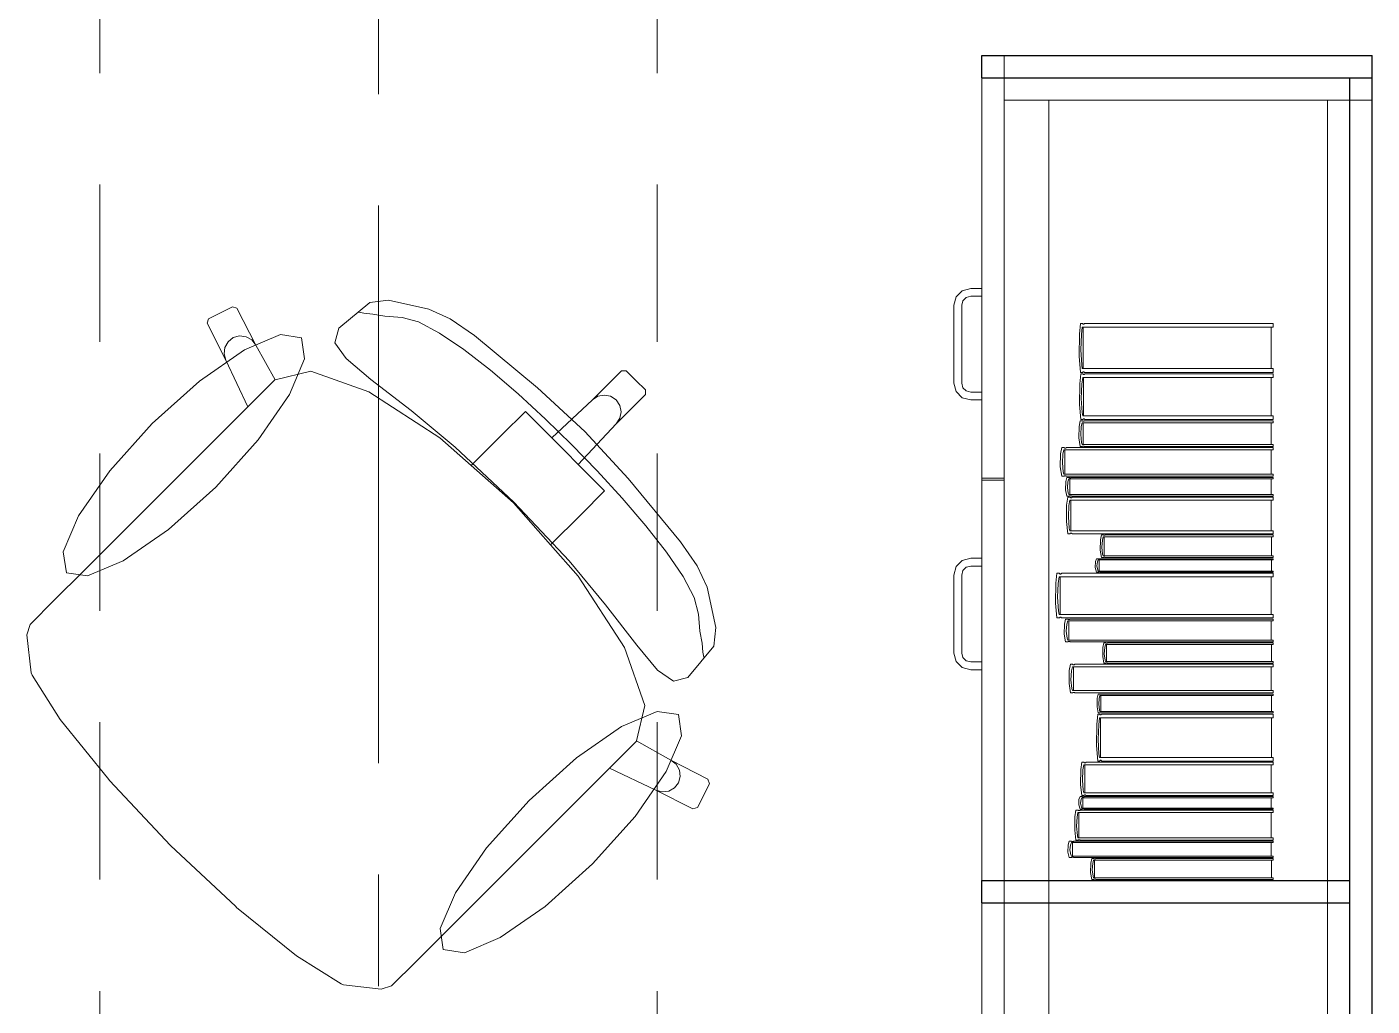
# Model space of a CAD drawing. Header units: inches. Extents: x -38 to 5698, y -33 to 92.
# Drawn here: x 222.005 to 223.211, y 35.632 to 36.51 of the extents above; entities that cross this region are included whole.
import ezdxf

# ---------------------------------------------------------------- set-up
doc = ezdxf.new("R2010")
doc.units = ezdxf.units.IN
doc.header["$MEASUREMENT"] = 0
doc.set_wipeout_variables(frame=1)
for name, pattern in [('Hidden Line', [0.195611, 0.141111, -0.0545]), ('Punto & Raya', [0.65, 0.5, -0.075, 0, -0.075]), ('Wipeout_Contour', [1, 0, -1])]:
    doc.linetypes.add(name, pattern=pattern)
for name, color, linetype in [('02 _ ARQ _ ALB _ Ejes Generales', 7, 'Continuous'), ('08 _ STR _ EXT _ 09 Vigas', 7, 'Continuous'), ('Interior - Mobiliario', 7, 'Continuous')]:
    doc.layers.add(name, color=color, linetype=linetype)

msp = doc.modelspace()

# ---------------------------------------------------------------- linework, layer by layer
at = {"layer": '02 _ ARQ _ ALB _ Ejes Generales', "color": 252, "linetype": 'Punto & Raya', "lineweight": 13}
msp.add_line((222.32, 3.05), (222.32, 44.9), dxfattribs=at)
at = {"layer": '08 _ STR _ EXT _ 09 Vigas', "color": 251, "linetype": 'Hidden Line', "lineweight": 13}
for p, q in [((222.07, 30.2), (222.07, 39.4)), ((222.57, 30.2), (222.57, 39.4))]:
    msp.add_line(p, q, dxfattribs=at)
at = {"layer": 'Interior - Mobiliario', "color": 175, "linetype": 'Continuous', "lineweight": 13}
for p, q in [((223.1911, 36.4647), (222.8811, 36.4647)), ((222.8811, 36.4647), (222.8811, 35.0047)), ((223.1911, 35.0047), (223.1911, 36.4647)), ((222.9211, 36.4447), (222.8811, 36.4447)), ((223.1711, 36.4447), (222.9211, 36.4447)), ((222.8361, 36.2607), (222.8381, 36.2682)), ((222.8381, 36.2682), (222.8436, 36.2737)), ((222.8436, 36.2737), (222.8511, 36.2757)), ((222.8471, 36.2676), (222.8442, 36.2647)), ((222.8511, 36.2687), (222.8471, 36.2676)), ((222.8511, 36.2757), (222.8611, 36.2757)), ((222.8611, 36.2687), (222.8511, 36.2687)), ((222.8611, 36.2757), (222.8611, 36.2687)), ((222.1676, 36.2486), (222.1889, 36.2594)), ((222.1889, 36.2594), (222.193, 36.258)), ((222.193, 36.258), (222.21, 36.2249)), ((222.2843, 36.24), (222.3122, 36.2632)), ((222.3122, 36.2632), (222.329, 36.2651)), ((222.329, 36.2651), (222.3651, 36.2573)), ((222.3651, 36.2573), (222.3843, 36.2484)), ((222.8361, 36.1907), (222.8361, 36.2607)), ((222.8442, 36.2647), (222.8431, 36.2607)), ((222.8431, 36.2607), (222.8431, 36.1907)), ((222.1663, 36.2445), (222.1676, 36.2486)), ((222.1832, 36.2114), (222.1663, 36.2445)), ((222.3069, 36.2536), (222.3024, 36.2544)), ((222.315, 36.2528), (222.3069, 36.2536)), ((222.3257, 36.2508), (222.315, 36.2528)), ((222.3411, 36.2496), (222.3257, 36.2508)), ((222.3559, 36.2457), (222.3411, 36.2496)), ((222.3747, 36.2357), (222.3559, 36.2457)), ((222.3843, 36.2484), (222.406, 36.2335)), ((222.9495, 36.2444), (222.9486, 36.2348)), ((222.9514, 36.2444), (222.9495, 36.2444)), ((222.9515, 36.2443), (222.9514, 36.2444)), ((222.9517, 36.244), (222.9515, 36.2443)), ((222.9519, 36.2438), (222.9517, 36.244)), ((222.9522, 36.2437), (222.9519, 36.2438)), ((222.9524, 36.2437), (222.9522, 36.2437)), ((222.9527, 36.2438), (222.9524, 36.2437)), ((222.9529, 36.244), (222.9527, 36.2438)), ((222.9532, 36.2442), (222.9529, 36.244)), ((222.9533, 36.2444), (222.9532, 36.2442)), ((223.1225, 36.2444), (222.9533, 36.2444)), ((223.1225, 36.2409), (223.1225, 36.2444)), ((222.1851, 36.228), (222.1897, 36.2316)), ((222.1897, 36.2316), (222.1954, 36.2332)), ((222.1954, 36.2332), (222.2012, 36.2324)), ((222.2012, 36.2324), (222.2063, 36.2296)), ((222.2809, 36.2271), (222.2843, 36.24)), ((222.3965, 36.2209), (222.3747, 36.2357)), ((222.406, 36.2335), (222.4627, 36.1866)), ((222.9486, 36.2348), (222.9483, 36.215)), ((222.95, 36.2207), (222.9504, 36.2343)), ((222.9504, 36.2343), (222.9512, 36.2409)), ((222.9512, 36.2409), (223.1225, 36.2409)), ((222.9521, 36.2409), (222.9521, 36.2038)), ((223.1207, 36.2038), (223.1207, 36.2409)), ((222.1816, 36.2171), (222.1823, 36.2229)), ((222.1823, 36.2229), (222.1851, 36.228)), ((222.2063, 36.2296), (222.21, 36.2249)), ((222.21, 36.2249), (222.2273, 36.1939)), ((222.2909, 36.2128), (222.2809, 36.2271)), ((222.4203, 36.2023), (222.3965, 36.2209)), ((222.9507, 36.2071), (222.95, 36.2207)), ((222.1832, 36.2114), (222.1816, 36.2171)), ((222.2028, 36.1697), (222.1832, 36.2114)), ((222.3132, 36.1942), (222.2909, 36.2128)), ((222.9483, 36.215), (222.9495, 36.2003)), ((222.9512, 36.2038), (222.9507, 36.2071)), ((222.2273, 36.1939), (222.2592, 36.2014)), ((222.2592, 36.2014), (222.3112, 36.183)), ((222.4451, 36.1811), (222.4203, 36.2023)), ((222.5118, 36.1758), (222.5379, 36.2019)), ((222.5379, 36.2019), (222.5422, 36.2019)), ((222.5422, 36.2019), (222.5507, 36.1933)), ((222.9498, 36.1993), (222.9489, 36.1902)), ((222.9495, 36.2003), (222.9514, 36.2003)), ((222.9517, 36.1993), (222.9498, 36.1993)), ((222.9508, 36.1898), (222.9516, 36.196)), ((223.1225, 36.2038), (222.9512, 36.2038)), ((222.9514, 36.2003), (222.9515, 36.2005)), ((222.9515, 36.2005), (222.9517, 36.2007)), ((222.9516, 36.196), (223.1225, 36.196)), ((222.9517, 36.2007), (222.952, 36.2009)), ((222.9518, 36.1991), (222.9517, 36.1993)), ((222.952, 36.1988), (222.9518, 36.1991)), ((222.952, 36.2009), (222.9522, 36.201)), ((222.9523, 36.1987), (222.952, 36.1988)), ((222.9522, 36.201), (222.9525, 36.201)), ((222.9525, 36.1986), (222.9523, 36.1987)), ((222.9524, 36.196), (222.9524, 36.1614)), ((222.9525, 36.201), (222.9527, 36.2009)), ((222.9528, 36.1986), (222.9525, 36.1986)), ((222.9527, 36.2009), (222.953, 36.2007)), ((222.953, 36.1986), (222.9528, 36.1986)), ((222.953, 36.2007), (222.9532, 36.2004)), ((222.9533, 36.1988), (222.953, 36.1986)), ((222.9532, 36.2004), (222.9533, 36.2003)), ((222.9533, 36.2003), (223.1225, 36.2003)), ((222.9535, 36.199), (222.9533, 36.1988)), ((222.9536, 36.1993), (222.9535, 36.199)), ((223.1225, 36.1993), (222.9536, 36.1993)), ((223.1207, 36.1614), (223.1207, 36.196)), ((223.1225, 36.2003), (223.1225, 36.2038)), ((223.1225, 36.196), (223.1225, 36.1993)), ((222.227, 36.1939), (222.2028, 36.1697)), ((222.227, 36.1939), (222.2273, 36.1939)), ((222.3112, 36.183), (222.375, 36.1417)), ((222.3494, 36.1663), (222.3132, 36.1942)), ((222.4627, 36.1866), (222.5049, 36.1475)), ((222.5593, 36.1848), (222.5507, 36.1933)), ((222.5593, 36.1805), (222.5593, 36.1848)), ((222.8381, 36.1832), (222.8361, 36.1907)), ((222.8436, 36.1777), (222.8381, 36.1832)), ((222.8431, 36.1907), (222.8442, 36.1867)), ((222.8442, 36.1867), (222.8471, 36.1838)), ((222.8471, 36.1838), (222.8511, 36.1827)), ((222.8511, 36.1827), (222.8611, 36.1827)), ((222.8611, 36.1827), (222.8611, 36.1757)), ((222.9489, 36.1902), (222.9487, 36.1718)), ((222.9503, 36.1771), (222.9508, 36.1898)), ((222.4697, 36.1586), (222.4451, 36.1811)), ((222.4753, 36.1418), (222.5118, 36.1758)), ((222.5118, 36.1758), (222.5167, 36.179)), ((222.5167, 36.179), (222.5224, 36.1801)), ((222.5224, 36.1801), (222.5282, 36.179)), ((222.5282, 36.179), (222.5331, 36.1757)), ((222.5364, 36.1708), (222.5331, 36.1757)), ((222.5332, 36.1544), (222.5593, 36.1805)), ((222.5375, 36.165), (222.5364, 36.1708)), ((222.8511, 36.1757), (222.8436, 36.1777)), ((222.8611, 36.1757), (222.8511, 36.1757)), ((222.9487, 36.1718), (222.9498, 36.1581)), ((222.9511, 36.1645), (222.9503, 36.1771)), ((222.055, 36.0218), (222.2028, 36.1697)), ((222.3887, 36.1335), (222.3494, 36.1663)), ((222.4305, 36.1443), (222.4517, 36.1654)), ((222.4517, 36.1654), (222.4753, 36.1418)), ((222.4932, 36.1358), (222.4697, 36.1586)), ((222.5332, 36.1544), (222.5364, 36.1593)), ((222.5364, 36.1593), (222.5375, 36.165)), ((222.9516, 36.1614), (222.9511, 36.1645)), ((223.1225, 36.1614), (222.9516, 36.1614)), ((222.9519, 36.1583), (222.9521, 36.1586)), ((222.9521, 36.1586), (222.9523, 36.1587)), ((222.9523, 36.1587), (222.9526, 36.1588)), ((222.9526, 36.1588), (222.9528, 36.1588)), ((222.9528, 36.1588), (222.9531, 36.1587)), ((222.9531, 36.1587), (222.9533, 36.1585)), ((222.9533, 36.1585), (222.9535, 36.1583)), ((223.1225, 36.1581), (223.1225, 36.1614)), ((222.4992, 36.1179), (222.5332, 36.1544)), ((222.544, 36.1053), (222.5049, 36.1475)), ((222.9483, 36.152), (222.9481, 36.1417)), ((222.9493, 36.1571), (222.9483, 36.152)), ((222.9511, 36.1571), (222.9493, 36.1571)), ((222.9498, 36.1581), (222.9517, 36.1581)), ((222.9498, 36.1447), (222.9502, 36.1518)), ((222.9502, 36.1518), (222.951, 36.1553)), ((222.951, 36.1553), (223.1225, 36.1553)), ((222.9512, 36.157), (222.9511, 36.1571)), ((222.9515, 36.1569), (222.9512, 36.157)), ((222.9517, 36.1568), (222.9515, 36.1569)), ((222.9517, 36.1581), (222.9519, 36.1583)), ((222.9519, 36.1567), (222.9517, 36.1568)), ((222.9522, 36.1567), (222.9519, 36.1567)), ((222.9519, 36.1553), (222.9519, 36.1359)), ((222.9525, 36.1568), (222.9522, 36.1567)), ((222.9527, 36.1568), (222.9525, 36.1568)), ((222.9529, 36.157), (222.9527, 36.1568)), ((222.9531, 36.1571), (222.9529, 36.157)), ((223.1225, 36.1571), (222.9531, 36.1571)), ((222.9535, 36.1583), (222.9536, 36.1581)), ((222.9536, 36.1581), (223.1225, 36.1581)), ((223.1207, 36.1359), (223.1207, 36.1553)), ((223.1225, 36.1553), (223.1225, 36.1571)), ((222.375, 36.1417), (222.4032, 36.1169)), ((222.4032, 36.1169), (222.4305, 36.1443)), ((222.4753, 36.1418), (222.4873, 36.1299)), ((222.4932, 36.1358), (222.516, 36.1123)), ((222.9481, 36.1417), (222.9493, 36.134)), ((222.9505, 36.1376), (222.9498, 36.1447)), ((222.951, 36.1359), (222.9505, 36.1376)), ((223.1225, 36.1359), (222.951, 36.1359)), ((222.9513, 36.1341), (222.9515, 36.1343)), ((222.9515, 36.1343), (222.9517, 36.1344)), ((222.9517, 36.1344), (222.952, 36.1344)), ((222.952, 36.1344), (222.9523, 36.1344)), ((222.9523, 36.1344), (222.9525, 36.1343)), ((222.9525, 36.1343), (222.9527, 36.1342)), ((222.9527, 36.1342), (222.953, 36.1341)), ((223.1225, 36.134), (223.1225, 36.1359)), ((222.4415, 36.0841), (222.3887, 36.1335)), ((222.4992, 36.1179), (222.4873, 36.1299)), ((222.9317, 36.1274), (222.9315, 36.1158)), ((222.9328, 36.133), (222.9317, 36.1274)), ((222.9348, 36.133), (222.9328, 36.133)), ((222.9333, 36.1192), (222.9338, 36.1271)), ((222.9338, 36.1271), (222.9347, 36.1309)), ((222.9347, 36.1309), (223.1225, 36.1309)), ((222.9349, 36.1329), (222.9348, 36.133)), ((222.9352, 36.1328), (222.9349, 36.1329)), ((222.9354, 36.1326), (222.9352, 36.1328)), ((222.9357, 36.1326), (222.9354, 36.1326)), ((222.9356, 36.1309), (222.9356, 36.1093)), ((222.936, 36.1326), (222.9357, 36.1326)), ((222.9363, 36.1326), (222.936, 36.1326)), ((222.9365, 36.1327), (222.9363, 36.1326)), ((222.9368, 36.1329), (222.9365, 36.1327)), ((222.9369, 36.133), (222.9368, 36.1329)), ((223.1225, 36.133), (222.9369, 36.133)), ((222.9493, 36.134), (222.9511, 36.134)), ((222.9511, 36.134), (222.9513, 36.1341)), ((222.953, 36.1341), (222.9531, 36.134)), ((222.9531, 36.134), (223.1225, 36.134)), ((223.1206, 36.1093), (223.1206, 36.1309)), ((223.1225, 36.1309), (223.1225, 36.133)), ((222.4032, 36.1169), (222.441, 36.0836)), ((222.5228, 36.0943), (222.4992, 36.1179)), ((222.516, 36.1123), (222.5386, 36.0877)), ((222.9315, 36.1158), (222.9328, 36.1073)), ((222.9341, 36.1113), (222.9333, 36.1192)), ((222.9347, 36.1093), (222.9341, 36.1113)), ((222.5909, 36.0486), (222.544, 36.1053)), ((222.8611, 36.1057), (222.8811, 36.1057)), ((222.8611, 36.1037), (222.8811, 36.1037)), ((222.9328, 36.1073), (222.9348, 36.1073)), ((223.1225, 36.1093), (222.9347, 36.1093)), ((222.9348, 36.1073), (222.935, 36.1074)), ((222.935, 36.1074), (222.9352, 36.1076)), ((222.9352, 36.1076), (222.9355, 36.1076)), ((222.9355, 36.1076), (222.9358, 36.1077)), ((222.9358, 36.1077), (222.936, 36.1077)), ((222.936, 36.1077), (222.9363, 36.1076)), ((222.9363, 36.1026), (222.9361, 36.0951)), ((222.9363, 36.1076), (222.9366, 36.1075)), ((222.9373, 36.1063), (222.9363, 36.1026)), ((222.9366, 36.1075), (222.9368, 36.1074)), ((222.9368, 36.1074), (222.9369, 36.1073)), ((222.9369, 36.1073), (223.1225, 36.1073)), ((222.9393, 36.1063), (222.9373, 36.1063)), ((222.9378, 36.0973), (222.9383, 36.1024)), ((222.9383, 36.1024), (222.9392, 36.1049)), ((222.9392, 36.1049), (223.1225, 36.1049)), ((222.9394, 36.1062), (222.9393, 36.1063)), ((222.9397, 36.1061), (222.9394, 36.1062)), ((222.9399, 36.106), (222.9397, 36.1061)), ((222.9402, 36.106), (222.9399, 36.106)), ((222.9401, 36.1049), (222.9401, 36.0908)), ((222.9405, 36.106), (222.9402, 36.106)), ((222.9407, 36.106), (222.9405, 36.106)), ((222.941, 36.1061), (222.9407, 36.106)), ((222.9412, 36.1062), (222.941, 36.1061)), ((222.9414, 36.1063), (222.9412, 36.1062)), ((223.1225, 36.1063), (222.9414, 36.1063)), ((223.1206, 36.0908), (223.1206, 36.1049)), ((223.1225, 36.1073), (223.1225, 36.1093)), ((223.1225, 36.1049), (223.1225, 36.1063)), ((222.5017, 36.0731), (222.5228, 36.0943)), ((222.5386, 36.0877), (222.5597, 36.0629)), ((222.9361, 36.0951), (222.9373, 36.0895)), ((222.9381, 36.0885), (222.9371, 36.0813)), ((222.9373, 36.0895), (222.9393, 36.0895)), ((222.9386, 36.0921), (222.9378, 36.0973)), ((222.9401, 36.0885), (222.9381, 36.0885)), ((222.9392, 36.0908), (222.9386, 36.0921)), ((223.1225, 36.0908), (222.9392, 36.0908)), ((222.9393, 36.0895), (222.9395, 36.0896)), ((222.9395, 36.0896), (222.9397, 36.0897)), ((222.9397, 36.0897), (222.94, 36.0897)), ((222.94, 36.0897), (222.9402, 36.0898)), ((222.9402, 36.0884), (222.9401, 36.0885)), ((222.9402, 36.0898), (222.9405, 36.0898)), ((222.9405, 36.0882), (222.9402, 36.0884)), ((222.9405, 36.0898), (222.9408, 36.0897)), ((222.9407, 36.088), (222.9405, 36.0882)), ((222.941, 36.088), (222.9407, 36.088)), ((222.9408, 36.0897), (222.941, 36.0897)), ((222.941, 36.0897), (222.9413, 36.0896)), ((222.9413, 36.088), (222.941, 36.088)), ((222.9413, 36.0896), (222.9414, 36.0895)), ((222.9415, 36.088), (222.9413, 36.088)), ((222.9414, 36.0895), (223.1225, 36.0895)), ((222.9418, 36.0881), (222.9415, 36.088)), ((222.942, 36.0883), (222.9418, 36.0881)), ((222.9422, 36.0885), (222.942, 36.0883)), ((223.1225, 36.0885), (222.9422, 36.0885)), ((223.1225, 36.0895), (223.1225, 36.0908)), ((223.1225, 36.0859), (223.1225, 36.0885)), ((222.4743, 36.0457), (222.441, 36.0836)), ((222.4415, 36.0841), (222.4909, 36.0313)), ((222.9371, 36.0813), (222.9369, 36.0666)), ((222.9387, 36.0709), (222.9391, 36.081)), ((222.9391, 36.081), (222.94, 36.0859)), ((222.94, 36.0859), (223.1225, 36.0859)), ((222.9409, 36.0859), (222.9409, 36.0583)), ((223.1206, 36.0583), (223.1206, 36.0859)), ((222.4743, 36.0457), (222.5017, 36.0731)), ((222.5597, 36.0629), (222.5783, 36.0391)), ((222.9369, 36.0666), (222.9381, 36.0557)), ((222.9394, 36.0608), (222.9387, 36.0709)), ((222.9381, 36.0557), (222.9401, 36.0557)), ((222.94, 36.0583), (222.9394, 36.0608)), ((223.1225, 36.0583), (222.94, 36.0583)), ((222.9401, 36.0557), (222.9403, 36.0559)), ((222.9403, 36.0559), (222.9405, 36.0561)), ((222.9405, 36.0561), (222.9408, 36.0562)), ((222.9408, 36.0562), (222.941, 36.0563)), ((222.941, 36.0563), (222.9413, 36.0562)), ((222.9413, 36.0562), (222.9416, 36.0562)), ((222.9416, 36.0562), (222.9418, 36.056)), ((222.9418, 36.056), (222.9421, 36.0558)), ((222.9421, 36.0558), (222.9422, 36.0557)), ((222.9422, 36.0557), (223.1225, 36.0557)), ((222.9675, 36.0502), (222.9673, 36.0411)), ((222.9684, 36.0547), (222.9675, 36.0502)), ((222.97, 36.0547), (222.9684, 36.0547)), ((222.9688, 36.0437), (222.9692, 36.05)), ((222.9692, 36.05), (222.9699, 36.0531)), ((222.9699, 36.0531), (223.1225, 36.0531)), ((222.9701, 36.0546), (222.97, 36.0547)), ((222.9703, 36.0545), (222.9701, 36.0546)), ((222.9705, 36.0544), (222.9703, 36.0545)), ((222.9707, 36.0544), (222.9705, 36.0544)), ((222.971, 36.0544), (222.9707, 36.0544)), ((222.9707, 36.0531), (222.9707, 36.036)), ((222.9712, 36.0544), (222.971, 36.0544)), ((222.9714, 36.0545), (222.9712, 36.0544)), ((222.9716, 36.0546), (222.9714, 36.0545)), ((222.9717, 36.0547), (222.9716, 36.0546)), ((223.1225, 36.0547), (222.9717, 36.0547)), ((223.1209, 36.036), (223.1209, 36.0531)), ((223.1225, 36.0557), (223.1225, 36.0583)), ((223.1225, 36.0531), (223.1225, 36.0547)), ((222.4991, 36.0176), (222.4743, 36.0457)), ((222.5783, 36.0391), (222.5931, 36.0173)), ((222.6058, 36.0269), (222.5909, 36.0486)), ((222.9673, 36.0411), (222.9684, 36.0343)), ((222.9694, 36.0375), (222.9688, 36.0437)), ((222.4909, 36.0313), (222.5237, 35.992)), ((222.6147, 36.0077), (222.6058, 36.0269)), ((222.8381, 36.0262), (222.8361, 36.0187)), ((222.8436, 36.0317), (222.8381, 36.0262)), ((222.8511, 36.0337), (222.8436, 36.0317)), ((222.8442, 36.0227), (222.8471, 36.0256)), ((222.8471, 36.0256), (222.8511, 36.0267)), ((222.8611, 36.0337), (222.8511, 36.0337)), ((222.8511, 36.0267), (222.8611, 36.0267)), ((222.8611, 36.0267), (222.8611, 36.0337)), ((222.963, 36.0307), (222.9628, 36.0253)), ((222.9638, 36.0333), (222.963, 36.0307)), ((222.9656, 36.0333), (222.9638, 36.0333)), ((222.9643, 36.0269), (222.9647, 36.0306)), ((222.965, 36.0232), (222.9643, 36.0269)), ((222.9647, 36.0306), (222.9654, 36.0324)), ((222.9654, 36.0324), (223.1225, 36.0324)), ((222.9657, 36.0333), (222.9656, 36.0333)), ((222.9659, 36.0332), (222.9657, 36.0333)), ((222.9661, 36.0332), (222.9659, 36.0332)), ((222.9663, 36.0331), (222.9661, 36.0332)), ((222.9662, 36.0324), (222.9662, 36.0222)), ((222.9665, 36.0331), (222.9663, 36.0331)), ((222.9668, 36.0331), (222.9665, 36.0331)), ((222.967, 36.0332), (222.9668, 36.0331)), ((222.9672, 36.0333), (222.967, 36.0332)), ((222.9673, 36.0333), (222.9672, 36.0333)), ((223.1225, 36.0333), (222.9673, 36.0333)), ((222.9684, 36.0343), (222.97, 36.0343)), ((222.9699, 36.036), (222.9694, 36.0375)), ((223.1225, 36.036), (222.9699, 36.036)), ((222.97, 36.0343), (222.9702, 36.0344)), ((222.9702, 36.0344), (222.9704, 36.0345)), ((222.9704, 36.0345), (222.9706, 36.0346)), ((222.9706, 36.0346), (222.9708, 36.0347)), ((222.9708, 36.0347), (222.971, 36.0347)), ((222.971, 36.0347), (222.9712, 36.0346)), ((222.9712, 36.0346), (222.9715, 36.0345)), ((222.9715, 36.0345), (222.9716, 36.0344)), ((222.9716, 36.0344), (222.9717, 36.0343)), ((222.9717, 36.0343), (223.1225, 36.0343)), ((223.1209, 36.0222), (223.1209, 36.0324)), ((223.1225, 36.0343), (223.1225, 36.036)), ((223.1225, 36.0324), (223.1225, 36.0333)), ((222.0295, 35.9963), (222.055, 36.0218)), ((222.5405, 35.9538), (222.4991, 36.0176)), ((222.5931, 36.0173), (222.6031, 35.9985)), ((222.8361, 36.0187), (222.8361, 35.9487)), ((222.8431, 36.0187), (222.8442, 36.0227)), ((222.8431, 35.9487), (222.8431, 36.0187)), ((222.9285, 36.0203), (222.9274, 36.0115)), ((222.9306, 36.0203), (222.9285, 36.0203)), ((222.9295, 36.0111), (222.9304, 36.0171)), ((222.9304, 36.0171), (223.1225, 36.0171)), ((222.9307, 36.0201), (222.9306, 36.0203)), ((222.9309, 36.0199), (222.9307, 36.0201)), ((222.9312, 36.0197), (222.9309, 36.0199)), ((222.9315, 36.0196), (222.9312, 36.0197)), ((222.9314, 36.0171), (222.9314, 35.9834)), ((222.9317, 36.0196), (222.9315, 36.0196)), ((222.932, 36.0197), (222.9317, 36.0196)), ((222.9323, 36.0198), (222.932, 36.0197)), ((222.9326, 36.0201), (222.9323, 36.0198)), ((222.9327, 36.0203), (222.9326, 36.0201)), ((223.1225, 36.0203), (222.9327, 36.0203)), ((222.9628, 36.0253), (222.9638, 36.0213)), ((222.9638, 36.0213), (222.9656, 36.0213)), ((222.9654, 36.0222), (222.965, 36.0232)), ((223.1225, 36.0222), (222.9654, 36.0222)), ((222.9656, 36.0213), (222.9657, 36.0213)), ((222.9657, 36.0213), (222.9659, 36.0214)), ((222.9659, 36.0214), (222.9661, 36.0215)), ((222.9661, 36.0215), (222.9663, 36.0215)), ((222.9663, 36.0215), (222.9666, 36.0215)), ((222.9666, 36.0215), (222.9668, 36.0215)), ((222.9668, 36.0215), (222.967, 36.0214)), ((222.967, 36.0214), (222.9672, 36.0213)), ((222.9672, 36.0213), (222.9673, 36.0213)), ((222.9673, 36.0213), (223.1225, 36.0213)), ((223.1205, 35.9834), (223.1205, 36.0171)), ((223.1225, 36.0213), (223.1225, 36.0222)), ((223.1225, 36.0171), (223.1225, 36.0203)), ((222.6225, 35.9716), (222.6147, 36.0077)), ((222.9274, 36.0115), (222.9272, 35.9936)), ((222.929, 35.9988), (222.9295, 36.0111)), ((222.0075, 35.9743), (222.0295, 35.9963)), ((222.5237, 35.992), (222.5516, 35.9558)), ((222.6031, 35.9985), (222.607, 35.9837)), ((222.9272, 35.9936), (222.9285, 35.9802)), ((222.9298, 35.9865), (222.929, 35.9988)), ((222.607, 35.9837), (222.6082, 35.9683)), ((222.9285, 35.9802), (222.9306, 35.9802)), ((222.9304, 35.9834), (222.9298, 35.9865)), ((223.1225, 35.9834), (222.9304, 35.9834)), ((222.9306, 35.9802), (222.9307, 35.9804)), ((222.9307, 35.9804), (222.931, 35.9807)), ((222.931, 35.9807), (222.9312, 35.9808)), ((222.9312, 35.9808), (222.9315, 35.9809)), ((222.9315, 35.9809), (222.9318, 35.9809)), ((222.9318, 35.9809), (222.9321, 35.9808)), ((222.9321, 35.9808), (222.9324, 35.9806)), ((222.9324, 35.9806), (222.9326, 35.9804)), ((222.9326, 35.9804), (222.9327, 35.9802)), ((222.9327, 35.9802), (223.1225, 35.9802)), ((222.9362, 35.9792), (222.9352, 35.9747)), ((222.9382, 35.9792), (222.9362, 35.9792)), ((222.9372, 35.9745), (222.9381, 35.9776)), ((222.9381, 35.9776), (223.1225, 35.9776)), ((222.9384, 35.9792), (222.9382, 35.9792)), ((222.9386, 35.979), (222.9384, 35.9792)), ((222.9388, 35.9789), (222.9386, 35.979)), ((222.9391, 35.9789), (222.9388, 35.9789)), ((222.939, 35.9776), (222.939, 35.9604)), ((222.9394, 35.9789), (222.9391, 35.9789)), ((222.9397, 35.9789), (222.9394, 35.9789)), ((222.9399, 35.979), (222.9397, 35.9789)), ((222.9402, 35.9791), (222.9399, 35.979)), ((222.9403, 35.9792), (222.9402, 35.9791)), ((223.1225, 35.9792), (222.9403, 35.9792)), ((223.1206, 35.9604), (223.1206, 35.9776)), ((223.1225, 35.9802), (223.1225, 35.9834)), ((223.1225, 35.9776), (223.1225, 35.9792)), ((222.0046, 35.965), (222.0075, 35.9743)), ((222.6082, 35.9683), (222.6102, 35.9576)), ((222.6206, 35.9548), (222.6225, 35.9716)), ((222.9352, 35.9747), (222.935, 35.9656)), ((222.935, 35.9656), (222.9362, 35.9588)), ((222.9368, 35.9682), (222.9372, 35.9745)), ((222.9375, 35.962), (222.9368, 35.9682)), ((222.0086, 35.9311), (222.0046, 35.965)), ((222.5588, 35.9018), (222.5405, 35.9538)), ((222.5516, 35.9558), (222.5702, 35.9335)), ((222.5974, 35.9269), (222.6206, 35.9548)), ((222.6102, 35.9576), (222.611, 35.9495)), ((222.9362, 35.9588), (222.9382, 35.9588)), ((222.9381, 35.9604), (222.9375, 35.962)), ((223.1225, 35.9604), (222.9381, 35.9604)), ((222.9382, 35.9588), (222.9384, 35.9589)), ((222.9384, 35.9589), (222.9386, 35.959)), ((222.9386, 35.959), (222.9389, 35.9591)), ((222.9389, 35.9591), (222.9392, 35.9591)), ((222.9392, 35.9591), (222.9394, 35.9591)), ((222.9394, 35.9591), (222.9397, 35.9591)), ((222.9397, 35.9591), (222.94, 35.959)), ((222.94, 35.959), (222.9402, 35.9589)), ((222.9402, 35.9589), (222.9403, 35.9588)), ((222.9403, 35.9588), (223.1225, 35.9588)), ((222.9697, 35.9538), (222.9695, 35.9457)), ((222.9705, 35.9578), (222.9697, 35.9538)), ((222.9722, 35.9578), (222.9705, 35.9578)), ((222.9709, 35.948), (222.9713, 35.9536)), ((222.9713, 35.9536), (222.972, 35.9563)), ((222.972, 35.9563), (223.1225, 35.9563)), ((222.9722, 35.9577), (222.9722, 35.9578)), ((222.9724, 35.9576), (222.9722, 35.9577)), ((222.9726, 35.9575), (222.9724, 35.9576)), ((222.9729, 35.9575), (222.9726, 35.9575)), ((222.9728, 35.9563), (222.9728, 35.941)), ((222.9731, 35.9575), (222.9729, 35.9575)), ((222.9733, 35.9575), (222.9731, 35.9575)), ((222.9735, 35.9576), (222.9733, 35.9575)), ((222.9737, 35.9577), (222.9735, 35.9576)), ((222.9738, 35.9578), (222.9737, 35.9577)), ((223.1225, 35.9578), (222.9738, 35.9578)), ((223.1209, 35.941), (223.1209, 35.9563)), ((223.1225, 35.9588), (223.1225, 35.9604)), ((223.1225, 35.9563), (223.1225, 35.9578)), ((222.611, 35.9495), (222.6118, 35.945)), ((222.8361, 35.9487), (222.8381, 35.9412)), ((222.8381, 35.9412), (222.8436, 35.9357)), ((222.8442, 35.9447), (222.8431, 35.9487)), ((222.8471, 35.9418), (222.8442, 35.9447)), ((222.8511, 35.9407), (222.8471, 35.9418)), ((222.9695, 35.9457), (222.9705, 35.9396)), ((222.9716, 35.9424), (222.9709, 35.948)), ((222.972, 35.941), (222.9716, 35.9424)), ((222.0095, 35.929), (222.0086, 35.9311)), ((222.5702, 35.9335), (222.5845, 35.9235)), ((222.8436, 35.9357), (222.8511, 35.9337)), ((222.8611, 35.9407), (222.8511, 35.9407)), ((222.8511, 35.9337), (222.8611, 35.9337)), ((222.8611, 35.9337), (222.8611, 35.9407)), ((222.9395, 35.933), (222.9393, 35.9215)), ((222.9405, 35.9386), (222.9395, 35.933)), ((222.9425, 35.9386), (222.9405, 35.9386)), ((222.941, 35.9248), (222.9415, 35.9327)), ((222.9415, 35.9327), (222.9423, 35.9365)), ((222.9423, 35.9365), (223.1225, 35.9365)), ((222.9426, 35.9385), (222.9425, 35.9386)), ((222.9428, 35.9383), (222.9426, 35.9385)), ((222.943, 35.9382), (222.9428, 35.9383)), ((222.9433, 35.9382), (222.943, 35.9382)), ((222.9432, 35.9365), (222.9432, 35.915)), ((222.9436, 35.9382), (222.9433, 35.9382)), ((222.9438, 35.9382), (222.9436, 35.9382)), ((222.9441, 35.9383), (222.9438, 35.9382)), ((222.9443, 35.9385), (222.9441, 35.9383)), ((222.9445, 35.9386), (222.9443, 35.9385)), ((223.1225, 35.9386), (222.9445, 35.9386)), ((222.9705, 35.9396), (222.9722, 35.9396)), ((223.1225, 35.941), (222.972, 35.941)), ((222.9722, 35.9396), (222.9723, 35.9397)), ((222.9723, 35.9397), (222.9725, 35.9398)), ((222.9725, 35.9398), (222.9727, 35.9399)), ((222.9727, 35.9399), (222.9729, 35.9399)), ((222.9729, 35.9399), (222.9731, 35.9399)), ((222.9731, 35.9399), (222.9734, 35.9398)), ((222.9734, 35.9398), (222.9736, 35.9398)), ((222.9736, 35.9398), (222.9738, 35.9397)), ((222.9738, 35.9397), (222.9738, 35.9396)), ((222.9738, 35.9396), (223.1225, 35.9396)), ((223.1206, 35.915), (223.1206, 35.9365)), ((223.1225, 35.9396), (223.1225, 35.941)), ((223.1225, 35.9365), (223.1225, 35.9386)), ((222.0344, 35.889), (222.0095, 35.929)), ((222.5845, 35.9235), (222.5974, 35.9269)), ((222.9393, 35.9215), (222.9405, 35.9129)), ((222.9418, 35.9169), (222.941, 35.9248)), ((222.9405, 35.9129), (222.9425, 35.9129)), ((222.9423, 35.915), (222.9418, 35.9169)), ((223.1225, 35.915), (222.9423, 35.915)), ((222.9425, 35.9129), (222.9426, 35.9131)), ((222.9426, 35.9131), (222.9428, 35.9132)), ((222.9428, 35.9132), (222.9431, 35.9133)), ((222.9431, 35.9133), (222.9434, 35.9134)), ((222.9434, 35.9134), (222.9436, 35.9134)), ((222.9436, 35.9134), (222.9439, 35.9133)), ((222.9439, 35.9133), (222.9441, 35.9132)), ((222.9441, 35.9132), (222.9444, 35.913)), ((222.9444, 35.913), (222.9445, 35.9129)), ((222.9445, 35.9129), (223.1225, 35.9129)), ((222.9646, 35.9082), (222.9644, 35.9006)), ((222.9654, 35.9119), (222.9646, 35.9082)), ((222.9671, 35.9119), (222.9654, 35.9119)), ((222.9659, 35.9028), (222.9663, 35.908)), ((222.9663, 35.908), (222.967, 35.9106)), ((222.967, 35.9106), (223.1225, 35.9106)), ((222.9672, 35.9119), (222.9671, 35.9119)), ((222.9674, 35.9118), (222.9672, 35.9119)), ((222.9676, 35.9117), (222.9674, 35.9118)), ((222.9678, 35.9117), (222.9676, 35.9117)), ((222.9681, 35.9117), (222.9678, 35.9117)), ((222.9678, 35.9106), (222.9678, 35.8963)), ((222.9683, 35.9117), (222.9681, 35.9117)), ((222.9685, 35.9117), (222.9683, 35.9117)), ((222.9687, 35.9118), (222.9685, 35.9117)), ((222.9689, 35.9119), (222.9687, 35.9118)), ((223.1225, 35.9119), (222.9689, 35.9119)), ((223.1209, 35.8963), (223.1209, 35.9106)), ((223.1225, 35.9129), (223.1225, 35.915)), ((223.1225, 35.9106), (223.1225, 35.9119)), ((222.5513, 35.8699), (222.5588, 35.9018)), ((222.965, 35.894), (222.9642, 35.8847)), ((222.9644, 35.9006), (222.9654, 35.895)), ((222.9667, 35.894), (222.965, 35.894)), ((222.9654, 35.895), (222.9671, 35.895)), ((222.9665, 35.8976), (222.9659, 35.9028)), ((222.967, 35.8963), (222.9665, 35.8976)), ((222.9668, 35.8938), (222.9667, 35.894)), ((222.967, 35.8935), (222.9668, 35.8938)), ((223.1225, 35.8963), (222.967, 35.8963)), ((222.9672, 35.8934), (222.967, 35.8935)), ((222.9671, 35.895), (222.9672, 35.895)), ((222.9672, 35.895), (222.9675, 35.8951)), ((222.9675, 35.8933), (222.9672, 35.8934)), ((222.9675, 35.8951), (222.9677, 35.8952)), ((222.9677, 35.8932), (222.9675, 35.8933)), ((222.9677, 35.8952), (222.9679, 35.8952)), ((222.9679, 35.8933), (222.9677, 35.8932)), ((222.9679, 35.8952), (222.9681, 35.8952)), ((222.9681, 35.8935), (222.9679, 35.8933)), ((222.9681, 35.8952), (222.9684, 35.8952)), ((222.9684, 35.8937), (222.9681, 35.8935)), ((222.9684, 35.8952), (222.9686, 35.8951)), ((222.9685, 35.894), (222.9684, 35.8937)), ((223.1225, 35.894), (222.9685, 35.894)), ((222.9686, 35.8951), (222.9688, 35.895)), ((222.9688, 35.895), (222.9689, 35.895)), ((222.9689, 35.895), (223.1225, 35.895)), ((223.1225, 35.895), (223.1225, 35.8963)), ((223.1225, 35.8906), (223.1225, 35.894)), ((222.078, 35.8353), (222.0344, 35.889)), ((222.9642, 35.8847), (222.964, 35.8658)), ((222.9655, 35.8713), (222.9659, 35.8843)), ((222.9659, 35.8843), (222.9666, 35.8906)), ((222.9666, 35.8906), (223.1225, 35.8906)), ((222.9674, 35.8906), (222.9674, 35.8551)), ((223.1209, 35.8551), (223.1209, 35.8906)), ((222.5513, 35.8696), (222.5271, 35.8454)), ((222.5513, 35.8696), (222.5513, 35.8699)), ((222.5823, 35.8525), (222.5513, 35.8699)), ((222.9661, 35.8583), (222.9655, 35.8713)), ((222.964, 35.8658), (222.965, 35.8518)), ((222.9666, 35.8551), (222.9661, 35.8583)), ((222.3792, 35.6976), (222.5271, 35.8454)), ((222.5271, 35.8454), (222.5688, 35.8258)), ((222.587, 35.8489), (222.5823, 35.8525)), ((222.6154, 35.8356), (222.5823, 35.8525)), ((222.5899, 35.8438), (222.587, 35.8489)), ((222.9509, 35.8508), (222.9499, 35.8442)), ((222.9527, 35.8508), (222.9509, 35.8508)), ((222.9518, 35.8439), (222.9526, 35.8484)), ((222.9526, 35.8484), (223.1225, 35.8484)), ((222.9528, 35.8506), (222.9527, 35.8508)), ((222.953, 35.8505), (222.9528, 35.8506)), ((222.9533, 35.8503), (222.953, 35.8505)), ((222.9535, 35.8503), (222.9533, 35.8503)), ((222.9534, 35.8484), (222.9534, 35.8233)), ((222.9538, 35.8503), (222.9535, 35.8503)), ((222.954, 35.8503), (222.9538, 35.8503)), ((222.9543, 35.8504), (222.954, 35.8503)), ((222.9545, 35.8506), (222.9543, 35.8504)), ((222.9546, 35.8508), (222.9545, 35.8506)), ((223.1225, 35.8508), (222.9546, 35.8508)), ((222.965, 35.8518), (222.9667, 35.8518)), ((223.1225, 35.8551), (222.9666, 35.8551)), ((222.9667, 35.8518), (222.9669, 35.852)), ((222.9669, 35.852), (222.9671, 35.8522)), ((222.9671, 35.8522), (222.9673, 35.8524)), ((222.9673, 35.8524), (222.9675, 35.8525)), ((222.9675, 35.8525), (222.9677, 35.8525)), ((222.9677, 35.8525), (222.968, 35.8524)), ((222.968, 35.8524), (222.9682, 35.8522)), ((222.9682, 35.8522), (222.9684, 35.8519)), ((222.9684, 35.8519), (222.9685, 35.8518)), ((222.9685, 35.8518), (223.1225, 35.8518)), ((223.1207, 35.8233), (223.1207, 35.8484)), ((223.1225, 35.8518), (223.1225, 35.8551)), ((223.1225, 35.8484), (223.1225, 35.8508)), ((222.0787, 35.8345), (222.078, 35.8353)), ((222.1335, 35.7761), (222.0787, 35.8345)), ((222.589, 35.8323), (222.5906, 35.8379)), ((222.5906, 35.8379), (222.5899, 35.8438)), ((222.6168, 35.8315), (222.6154, 35.8356)), ((222.9499, 35.8442), (222.9497, 35.8309)), ((222.9514, 35.8347), (222.9518, 35.8439)), ((222.9521, 35.8256), (222.9514, 35.8347)), ((222.5688, 35.8258), (222.5745, 35.8242)), ((222.5688, 35.8258), (222.6019, 35.8089)), ((222.5745, 35.8242), (222.5803, 35.8249)), ((222.5803, 35.8249), (222.5854, 35.8277)), ((222.5854, 35.8277), (222.589, 35.8323)), ((222.606, 35.8101), (222.6168, 35.8315)), ((222.9497, 35.8309), (222.9509, 35.8209)), ((222.9509, 35.8209), (222.9527, 35.8209)), ((222.9526, 35.8233), (222.9521, 35.8256)), ((223.1225, 35.8233), (222.9526, 35.8233)), ((222.9527, 35.8209), (222.9529, 35.8211)), ((222.9529, 35.8211), (222.9531, 35.8213)), ((222.9531, 35.8213), (222.9533, 35.8214)), ((222.9533, 35.8214), (222.9536, 35.8214)), ((222.9536, 35.8214), (222.9538, 35.8214)), ((222.9538, 35.8214), (222.9541, 35.8213)), ((222.9541, 35.8213), (222.9543, 35.8212)), ((222.9543, 35.8212), (222.9545, 35.821)), ((222.9545, 35.821), (222.9546, 35.8209)), ((222.9546, 35.8209), (223.1225, 35.8209)), ((223.1225, 35.8209), (223.1225, 35.8233)), ((222.6019, 35.8089), (222.606, 35.8101)), ((222.9482, 35.8175), (222.948, 35.8125)), ((222.948, 35.8125), (222.9492, 35.8088)), ((222.9492, 35.8199), (222.9482, 35.8175)), ((222.9511, 35.8199), (222.9492, 35.8199)), ((222.9492, 35.8088), (222.9511, 35.8088)), ((222.9497, 35.814), (222.9501, 35.8174)), ((222.9504, 35.8105), (222.9497, 35.814)), ((222.9501, 35.8174), (222.9509, 35.819)), ((222.9509, 35.8097), (222.9504, 35.8105)), ((222.9509, 35.819), (223.1225, 35.819)), ((223.1225, 35.8097), (222.9509, 35.8097)), ((222.9512, 35.8199), (222.9511, 35.8199)), ((222.9511, 35.8088), (222.9512, 35.8089)), ((222.9514, 35.8198), (222.9512, 35.8199)), ((222.9512, 35.8089), (222.9514, 35.8089)), ((222.9516, 35.8198), (222.9514, 35.8198)), ((222.9514, 35.8089), (222.9517, 35.809)), ((222.9519, 35.8197), (222.9516, 35.8198)), ((222.9517, 35.809), (222.9519, 35.809)), ((222.9518, 35.819), (222.9518, 35.8097)), ((222.9521, 35.8197), (222.9519, 35.8197)), ((222.9519, 35.809), (222.9522, 35.809)), ((222.9524, 35.8198), (222.9521, 35.8197)), ((222.9522, 35.809), (222.9524, 35.809)), ((222.9526, 35.8198), (222.9524, 35.8198)), ((222.9524, 35.809), (222.9527, 35.8089)), ((222.9529, 35.8199), (222.9526, 35.8198)), ((222.9527, 35.8089), (222.9529, 35.8089)), ((222.953, 35.8199), (222.9529, 35.8199)), ((222.9529, 35.8089), (222.953, 35.8088)), ((223.1225, 35.8199), (222.953, 35.8199)), ((222.953, 35.8088), (223.1225, 35.8088)), ((223.1207, 35.8097), (223.1207, 35.819)), ((223.1225, 35.819), (223.1225, 35.8199)), ((223.1225, 35.8088), (223.1225, 35.8097)), ((222.9446, 35.8019), (222.9444, 35.7899)), ((222.9455, 35.8078), (222.9446, 35.8019)), ((222.9475, 35.8078), (222.9455, 35.8078)), ((222.9461, 35.7933), (222.9465, 35.8016)), ((222.9465, 35.8016), (222.9473, 35.8057)), ((222.9473, 35.8057), (223.1225, 35.8057)), ((222.9476, 35.8077), (222.9475, 35.8078)), ((222.9478, 35.8075), (222.9476, 35.8077)), ((222.948, 35.8074), (222.9478, 35.8075)), ((222.9483, 35.8074), (222.948, 35.8074)), ((223.1207, 35.8057), (222.9482, 35.8057)), ((222.9482, 35.8057), (222.9482, 35.783)), ((222.9485, 35.8074), (222.9483, 35.8074)), ((222.9488, 35.8074), (222.9485, 35.8074)), ((222.9491, 35.8075), (222.9488, 35.8074)), ((222.9493, 35.8077), (222.9491, 35.8075)), ((222.9494, 35.8078), (222.9493, 35.8077)), ((223.1225, 35.8078), (222.9494, 35.8078)), ((223.1207, 35.783), (223.1207, 35.8057)), ((223.1225, 35.8057), (223.1225, 35.8078)), ((222.9444, 35.7899), (222.9455, 35.7809)), ((222.9468, 35.7851), (222.9461, 35.7933)), ((222.9473, 35.783), (222.9468, 35.7851)), ((222.1335, 35.7761), (222.1919, 35.7213)), ((222.9385, 35.7767), (222.9383, 35.7702)), ((222.9395, 35.7799), (222.9385, 35.7767)), ((222.9415, 35.7799), (222.9395, 35.7799)), ((222.9401, 35.7721), (222.9405, 35.7765)), ((222.9405, 35.7765), (222.9414, 35.7787)), ((222.9414, 35.7787), (223.1225, 35.7787)), ((222.9416, 35.7798), (222.9415, 35.7799)), ((222.9419, 35.7797), (222.9416, 35.7798)), ((222.9421, 35.7797), (222.9419, 35.7797)), ((222.9424, 35.7796), (222.9421, 35.7797)), ((222.9423, 35.7787), (222.9423, 35.7665)), ((222.9426, 35.7796), (222.9424, 35.7796)), ((222.9429, 35.7797), (222.9426, 35.7796)), ((222.9432, 35.7797), (222.9429, 35.7797)), ((222.9434, 35.7798), (222.9432, 35.7797)), ((222.9435, 35.7799), (222.9434, 35.7798)), ((223.1225, 35.7799), (222.9435, 35.7799)), ((222.9455, 35.7809), (222.9475, 35.7809)), ((223.1225, 35.783), (222.9473, 35.783)), ((222.9475, 35.7809), (222.9476, 35.781)), ((222.9476, 35.781), (222.9478, 35.7812)), ((222.9478, 35.7812), (222.9481, 35.7813)), ((222.9481, 35.7813), (222.9483, 35.7813)), ((222.9482, 35.783), (223.1207, 35.783)), ((222.9483, 35.7813), (222.9486, 35.7813)), ((222.9486, 35.7813), (222.9489, 35.7813)), ((222.9489, 35.7813), (222.9491, 35.7812)), ((222.9491, 35.7812), (222.9493, 35.781)), ((222.9493, 35.781), (222.9494, 35.7809)), ((222.9494, 35.7809), (223.1225, 35.7809)), ((223.1206, 35.7665), (223.1206, 35.7787)), ((223.1225, 35.7809), (223.1225, 35.783)), ((223.1225, 35.7787), (223.1225, 35.7799)), ((222.9383, 35.7702), (222.9395, 35.7654)), ((222.9395, 35.7654), (222.9415, 35.7654)), ((222.9408, 35.7676), (222.9401, 35.7721)), ((222.9414, 35.7665), (222.9408, 35.7676)), ((223.1225, 35.7665), (222.9414, 35.7665)), ((222.9415, 35.7654), (222.9417, 35.7654)), ((222.9417, 35.7654), (222.9419, 35.7655)), ((222.9419, 35.7655), (222.9422, 35.7656)), ((222.9422, 35.7656), (222.9424, 35.7656)), ((222.9424, 35.7656), (222.9427, 35.7656)), ((222.9427, 35.7656), (222.943, 35.7656)), ((222.943, 35.7656), (222.9432, 35.7655)), ((222.9432, 35.7655), (222.9434, 35.7654)), ((222.9434, 35.7654), (222.9435, 35.7654)), ((222.9435, 35.7654), (223.1225, 35.7654)), ((222.9589, 35.7603), (222.9587, 35.7519)), ((222.9598, 35.7644), (222.9589, 35.7603)), ((222.9616, 35.7644), (222.9598, 35.7644)), ((222.9607, 35.7601), (222.9614, 35.7629)), ((222.9614, 35.7629), (223.1225, 35.7629)), ((222.9616, 35.7643), (222.9616, 35.7644)), ((222.9618, 35.7642), (222.9616, 35.7643)), ((222.9621, 35.7641), (222.9618, 35.7642)), ((222.9623, 35.7641), (222.9621, 35.7641)), ((222.9625, 35.7641), (222.9623, 35.7641)), ((222.9628, 35.7641), (222.9625, 35.7641)), ((222.963, 35.7642), (222.9628, 35.7641)), ((222.9632, 35.7643), (222.963, 35.7642)), ((222.9634, 35.7644), (222.9632, 35.7643)), ((223.1225, 35.7644), (222.9634, 35.7644)), ((223.1225, 35.7654), (223.1225, 35.7665)), ((223.1225, 35.7629), (223.1225, 35.7644)), ((222.9602, 35.7543), (222.9607, 35.7601)), ((222.1919, 35.7213), (222.1927, 35.7206)), ((222.1927, 35.7206), (222.2464, 35.677)), ((222.3537, 35.672), (222.3792, 35.6976)), ((222.2464, 35.677), (222.2864, 35.6521)), ((222.3317, 35.6501), (222.3537, 35.672)), ((222.2864, 35.6521), (222.2885, 35.6512)), ((222.2885, 35.6512), (222.3224, 35.6472)), ((222.3224, 35.6472), (222.3317, 35.6501))]:
    msp.add_line(p, q, dxfattribs=at)
at = {"layer": 'Interior - Mobiliario', "color": 175, "linetype": 'Continuous', "lineweight": 13, "flags": 128}
for points in [[(222.117, 36.1546), (222.1595, 36.1927), (222.1999, 36.2207), (222.232, 36.2343), (222.2509, 36.2315), (222.2537, 36.2126), (222.2401, 36.1805), (222.2121, 36.1401), (222.174, 36.0976), (222.1315, 36.0595), (222.0911, 36.0315), (222.059, 36.0179), (222.0401, 36.0207), (222.0373, 36.0396), (222.0509, 36.0717), (222.0789, 36.1121)], [(222.512, 35.7596), (222.5501, 35.8021), (222.5781, 35.8425), (222.5917, 35.8745), (222.5889, 35.8935), (222.57, 35.8963), (222.5379, 35.8827), (222.4975, 35.8547), (222.455, 35.8166), (222.4169, 35.7741), (222.3889, 35.7337), (222.3753, 35.7016), (222.3781, 35.6827), (222.3971, 35.6799), (222.4291, 35.6935), (222.4695, 35.7215)]]:
    msp.add_lwpolyline(points, close=True, dxfattribs=at)

# ---------------------------------------------------------------- next in the draw order: wipeouts: each hides what was drawn before it
at = {"color": 254, "linetype": 'Wipeout_Contour', "lineweight": 0, "ltscale": 6586.128169}
msp.add_wipeout([(222.8611, 35.7447), (222.8611, 35.7247), (223.1911, 35.7247), (223.1911, 35.7447)], dxfattribs=at).dxf.layer = 'Interior - Mobiliario'

# ---------------------------------------------------------------- next in the draw order: linework, layer by layer
at = {"layer": 'Interior - Mobiliario', "color": 175, "linetype": 'Continuous', "lineweight": 13}
for p, q in [((222.8811, 36.4447), (222.8811, 35.0247)), ((222.9211, 35.0247), (222.9211, 36.4447)), ((223.1711, 36.4447), (223.1711, 35.0247)), ((222.8611, 35.7447), (222.8611, 36.1037)), ((222.8811, 35.7447), (222.8811, 36.1037)), ((222.9622, 35.7629), (222.9622, 35.7472)), ((223.1208, 35.7472), (223.1208, 35.7629)), ((222.9587, 35.7519), (222.9598, 35.7457)), ((222.9609, 35.7486), (222.9602, 35.7543)), ((222.9614, 35.7472), (222.9609, 35.7486)), ((223.1911, 35.7447), (222.8611, 35.7447)), ((222.8611, 35.7447), (222.8611, 35.7247)), ((222.8611, 35.7447), (222.8611, 35.7247)), ((222.8611, 35.7447), (222.8811, 35.7447)), ((222.9598, 35.7457), (222.9616, 35.7457)), ((223.1225, 35.7472), (222.9614, 35.7472)), ((222.9616, 35.7457), (222.9617, 35.7458)), ((222.9617, 35.7458), (222.9619, 35.7459)), ((222.9619, 35.7459), (222.9621, 35.746)), ((222.9621, 35.746), (222.9624, 35.746)), ((222.9624, 35.746), (222.9626, 35.746)), ((222.9626, 35.746), (222.9628, 35.746)), ((222.9628, 35.746), (222.9631, 35.7459)), ((222.9631, 35.7459), (222.9633, 35.7458)), ((222.9633, 35.7458), (222.9634, 35.7457)), ((222.9634, 35.7457), (223.1225, 35.7457)), ((223.1225, 35.7457), (223.1225, 35.7472)), ((223.1911, 35.7247), (223.1911, 35.7447)), ((222.8611, 35.7247), (223.1911, 35.7247)), ((222.8611, 35.7247), (222.8611, 35.3657)), ((222.8611, 35.7247), (222.8811, 35.7247)), ((222.8811, 35.7247), (222.8811, 35.3657))]:
    msp.add_line(p, q, dxfattribs=at)
at = {"layer": 'Interior - Mobiliario', "color": 175, "linetype": 'Continuous', "lineweight": 30}
for p, q in [((222.8611, 35.7447), (223.1911, 35.7447)), ((222.8611, 35.7247), (222.8611, 35.7447)), ((223.1911, 35.7247), (223.1911, 35.7447)), ((222.8611, 35.7247), (223.1911, 35.7247))]:
    msp.add_line(p, q, dxfattribs=at)

# ---------------------------------------------------------------- next in the draw order: wipeouts: each hides what was drawn before it
at = {"color": 254, "linetype": 'Wipeout_Contour', "lineweight": 0, "ltscale": 6586.828636}
msp.add_wipeout([(223.1911, 36.4647), (223.1911, 35.0047), (223.2111, 35.0047), (223.2111, 36.4647)], dxfattribs=at).dxf.layer = 'Interior - Mobiliario'

# ---------------------------------------------------------------- next in the draw order: linework, layer by layer
at = {"layer": 'Interior - Mobiliario', "color": 175, "linetype": 'Continuous', "lineweight": 30}
for p, q in [((223.1911, 36.4647), (223.2111, 36.4647)), ((223.1911, 35.0047), (223.1911, 36.4647)), ((223.2111, 35.0047), (223.2111, 36.4647))]:
    msp.add_line(p, q, dxfattribs=at)
at = {"layer": 'Interior - Mobiliario', "color": 175, "linetype": 'Continuous', "lineweight": 13}
for p, q in [((223.2111, 36.4647), (223.1911, 36.4647)), ((223.1911, 36.4647), (223.1911, 35.0047)), ((223.2111, 35.0047), (223.2111, 36.4647)), ((223.2111, 36.4447), (223.1711, 36.4447)), ((223.2111, 35.0247), (223.2111, 36.4447)), ((223.1911, 35.7447), (222.8611, 35.7447)), ((223.1911, 35.7247), (223.1911, 35.7447)), ((222.8611, 35.7247), (223.1911, 35.7247))]:
    msp.add_line(p, q, dxfattribs=at)

# ---------------------------------------------------------------- next in the draw order: wipeouts: each hides what was drawn before it
at = {"color": 254, "linetype": 'Wipeout_Contour', "lineweight": 0, "ltscale": 6586.233064}
msp.add_wipeout([(222.8611, 36.4847), (222.8611, 36.4647), (223.2111, 36.4647), (223.2111, 36.4847)], dxfattribs=at).dxf.layer = 'Interior - Mobiliario'

# ---------------------------------------------------------------- next in the draw order: linework, layer by layer
at = {"layer": 'Interior - Mobiliario', "color": 175, "linetype": 'Continuous', "lineweight": 30}
for p, q in [((222.8611, 36.4847), (223.2111, 36.4847)), ((222.8611, 36.4647), (222.8611, 36.4847)), ((223.2111, 36.4647), (223.2111, 36.4847)), ((222.8611, 36.4647), (223.2111, 36.4647))]:
    msp.add_line(p, q, dxfattribs=at)
at = {"layer": 'Interior - Mobiliario', "color": 175, "linetype": 'Continuous', "lineweight": 13}
for p, q in [((223.2111, 36.4847), (222.8611, 36.4847)), ((222.8611, 36.4847), (222.8611, 36.4647)), ((222.8611, 36.4847), (223.2111, 36.4847)), ((222.8611, 34.9847), (222.8611, 36.4847)), ((223.2111, 36.4847), (222.8811, 36.4847)), ((222.8811, 36.4847), (222.8811, 36.4447)), ((223.2111, 36.4647), (223.2111, 36.4847)), ((223.2111, 36.4447), (223.2111, 36.4847)), ((223.2111, 36.4847), (223.2111, 34.9847)), ((222.8611, 36.4647), (223.2111, 36.4647)), ((223.2111, 36.4647), (222.8611, 36.4647)), ((222.8611, 36.4647), (222.8611, 35.0047)), ((223.1911, 36.4647), (222.8611, 36.4647)), ((222.8611, 36.4647), (222.8611, 35.0047)), ((222.8611, 36.4647), (222.8611, 36.1057)), ((222.8611, 36.4647), (222.8811, 36.4647)), ((223.1911, 36.4647), (222.8811, 36.4647)), ((222.8811, 36.4647), (222.8811, 35.0047)), ((223.1911, 36.4647), (222.8811, 36.4647)), ((222.8811, 36.4647), (222.8811, 35.0047)), ((222.8811, 36.4647), (222.8811, 36.1057)), ((223.1911, 35.0047), (223.1911, 36.4647)), ((223.1911, 35.0047), (223.1911, 36.4647)), ((223.1911, 35.0047), (223.1911, 36.4647)), ((223.2111, 35.0047), (223.2111, 36.4647))]:
    msp.add_line(p, q, dxfattribs=at)

doc.saveas('drawing.dxf')
